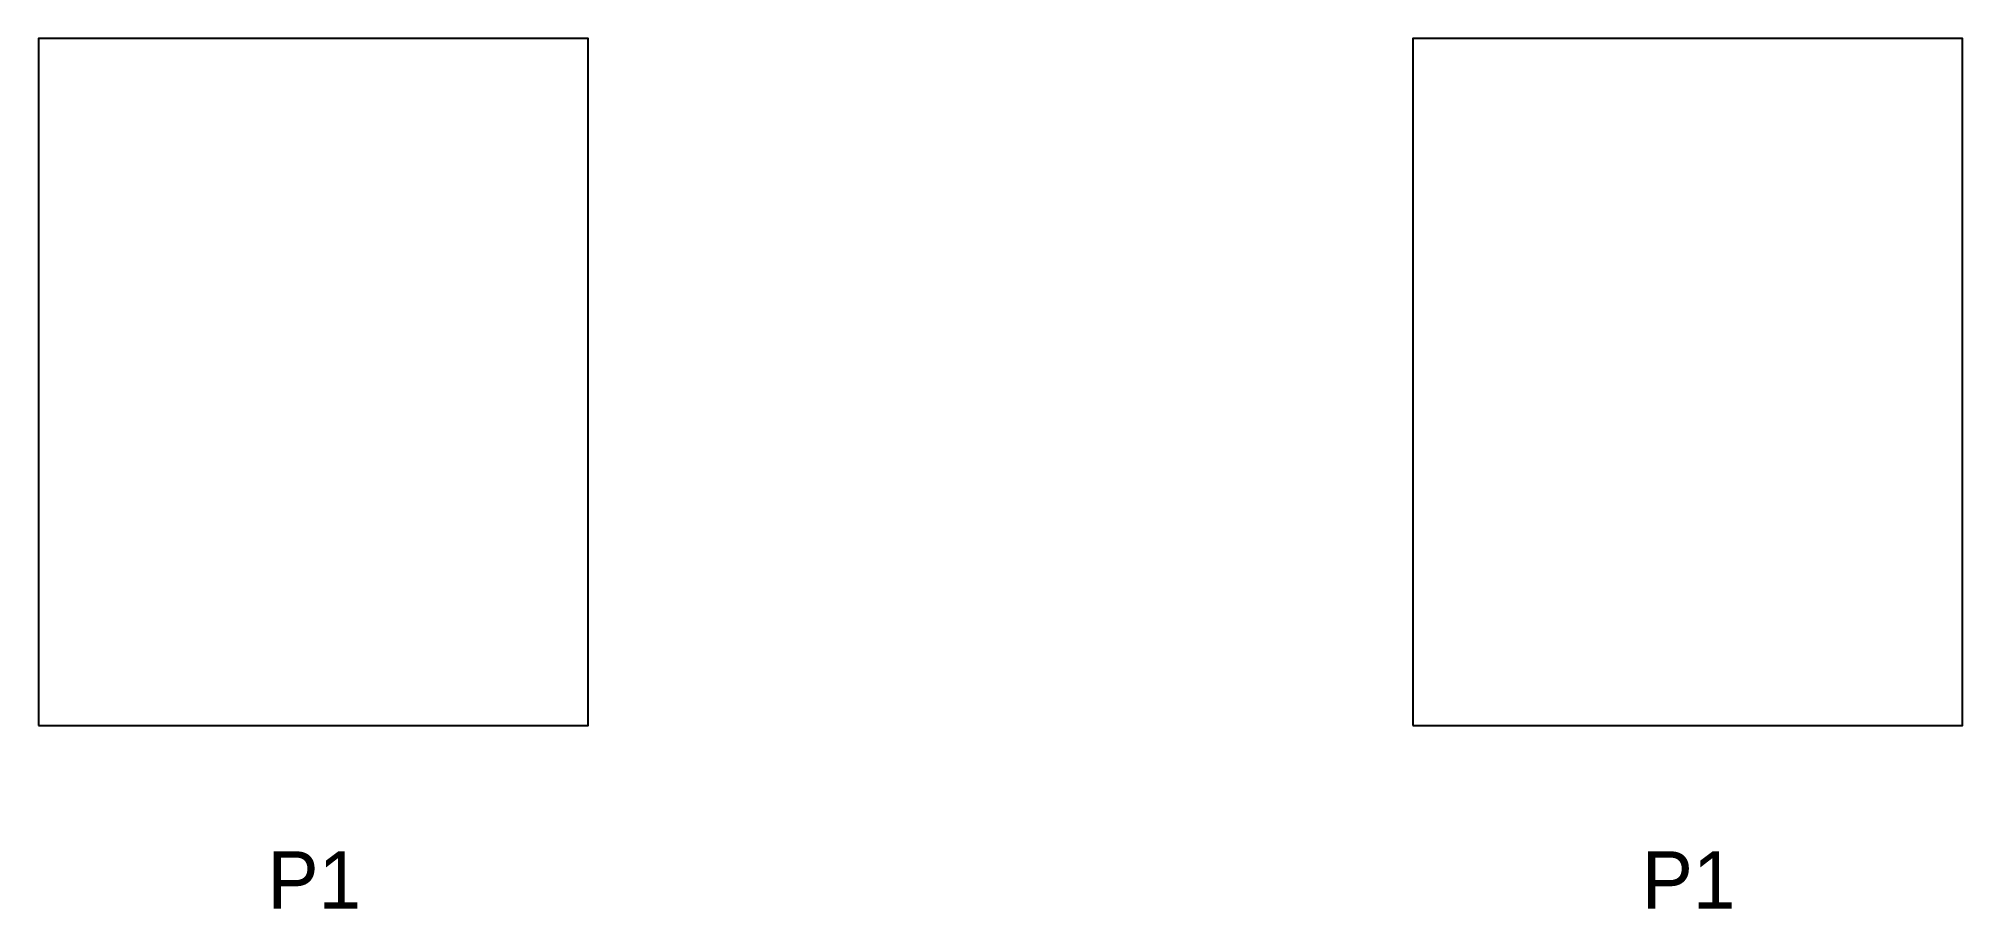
# Model space of a CAD drawing. Header units: millimetres. Extents: x 0 to 4200, y -400 to 1500.
import ezdxf

# ---------------------------------------------------------------- set-up
doc = ezdxf.new("R2010")
doc.units = ezdxf.units.MM

# ---------------------------------------------------------------- blocks, each defined once
blk = doc.blocks.new('PVC_P1_1200x1500')
blk.add_lwpolyline([(0, 0), (1200, 0), (1200, 1500), (0, 1500)], close=True)

msp = doc.modelspace()

# ---------------------------------------------------------------- block references
for p in [(0, 0), (3000, 0)]:
    msp.add_blockref('PVC_P1_1200x1500', p)

# ---------------------------------------------------------------- texts
for p in [(500, -400), (3500, -400)]:
    msp.add_text('P1', height=125).set_placement(p)

doc.saveas('drawing.dxf')
